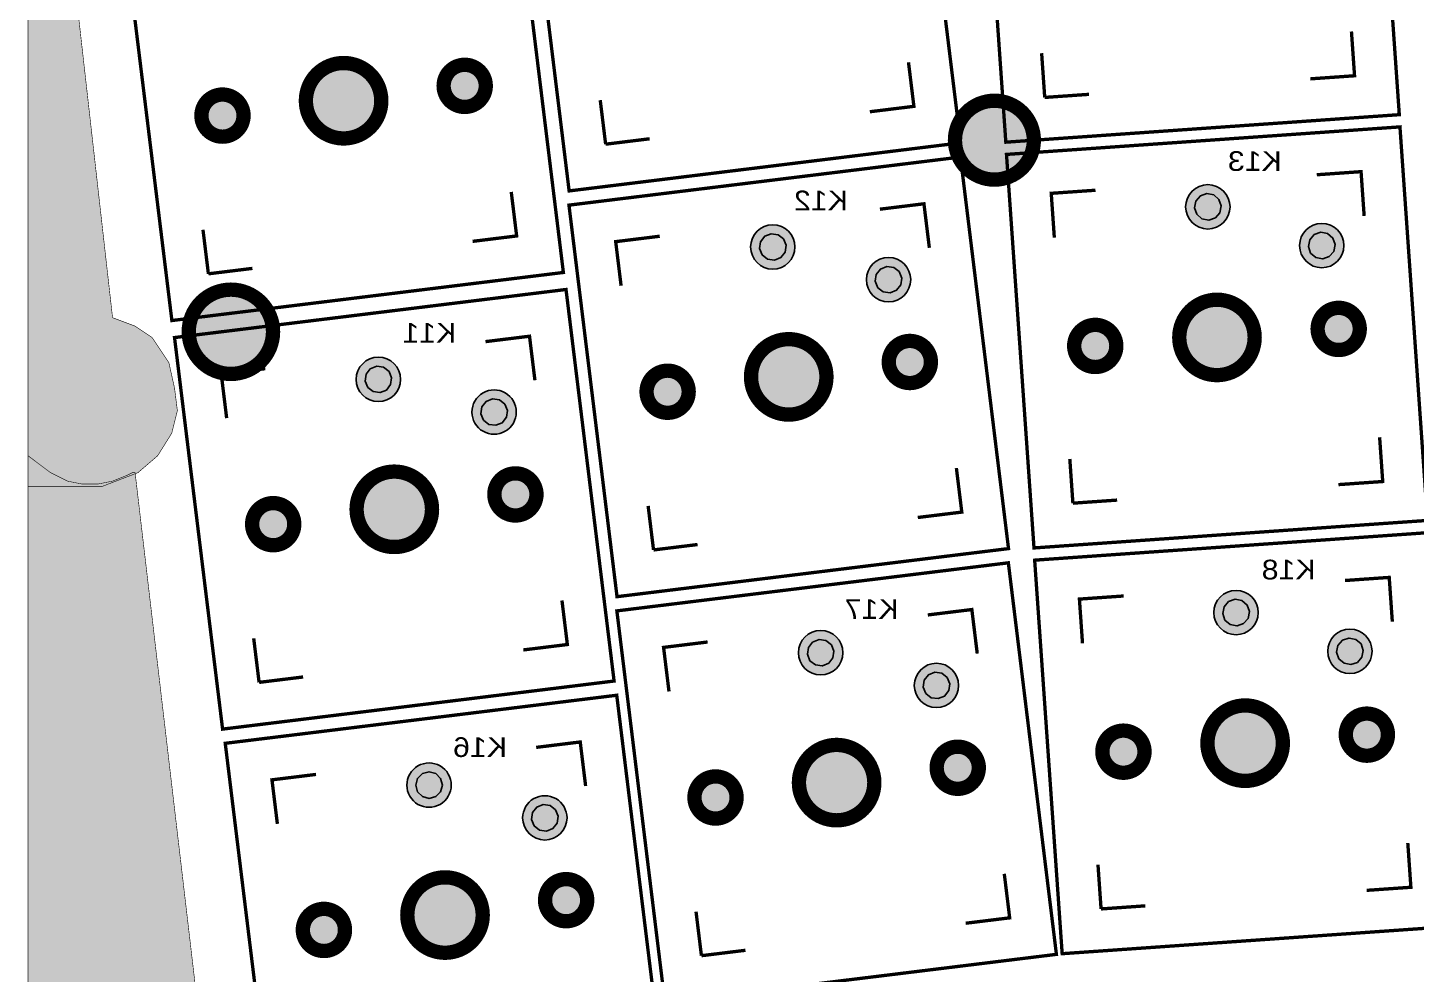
# Model space of a CAD drawing. Header units: millimetres. Extents: x 0 to 109, y -116 to 0.
# Drawn here: x -0.1 to 62.4, y -76.8 to -34.2 of the extents above; entities that cross this region are included whole.
import ezdxf
from ezdxf.enums import TextEntityAlignment as Align

# ---------------------------------------------------------------- set-up
doc = ezdxf.new("R2010")
doc.units = ezdxf.units.MM
doc.header["$MEASUREMENT"] = 0
for name, color, linetype, true_color in [('Bottom-Silkscreen-Layer', 7, 'Continuous', 0x66cc33), ('Hole-Layer', 7, 'Continuous', 0x222222), ('Multi-Layer', 7, 'Continuous', 0xc0c0c0), ('Top-Silkscreen-Layer', 7, 'Continuous', 0xffcc00)]:
    doc.layers.add(name, color=color, linetype=linetype, true_color=true_color)
doc.styles.get("Standard").update_dxf_attribs({"font": 'arial.ttf'})

msp = doc.modelspace()

# ---------------------------------------------------------------- hatches: boundary and pattern name
at = {"layer": 'Hole-Layer'}
for points in [[(53.094865577432685, -42.846209319790695), (52.79001481804752, -42.78695233494054), (52.555634808482054, -42.58320890101604), (52.45452748302138, -42.28957190660042), (52.51378446787154, -41.984721147215254), (52.71752790179603, -41.75034113764979), (53.01116489621165, -41.64923381218912), (53.016232531722245, -41.64887944859377), (53.32108329110741, -41.70813643344393), (53.555463300672876, -41.91187986736843), (53.65657062613355, -42.20551686178404), (53.59731364128339, -42.510367621169216), (53.3935702073589, -42.74474763073467), (53.09993321294328, -42.84585495619535)], [(33.51464282930957, -44.650939977974666), (33.207108586328964, -44.607718858766596), (32.96238667897819, -44.41652115006212), (32.84605014470206, -44.128578123503274), (32.88927126391013, -43.82104388052267), (33.08046897261461, -43.57632197317189), (33.36841199917345, -43.45998543889577), (33.37345414370809, -43.45936634139307), (33.68098838668869, -43.50258746060114), (33.92571029403947, -43.69378516930562), (34.04204682831559, -43.98172819586446), (33.99882570910753, -44.28926243884507), (33.80762800040304, -44.53398434619585), (33.51968497384421, -44.65032088047197)], [(58.229162020868635, -44.592134089372834), (57.92431126148346, -44.53287710452267), (57.689931251918004, -44.329133670598175), (57.58882392645732, -44.03549667618256), (57.64808091130749, -43.730645916797386), (57.85182434523198, -43.49626590723193), (58.145461339647596, -43.39515858177125), (58.15052897515819, -43.394804218175906), (58.455379734543364, -43.454061203026065), (58.68975974410882, -43.65780463695056), (58.7908670695695, -43.95144163136618), (58.73161008471934, -44.25629239075135), (58.52786665079485, -44.49067240031681), (58.23422965637923, -44.591779725777485)], [(38.73327754025439, -46.125763704337), (38.42574329727379, -46.08254258512893), (38.18102138992301, -45.89134487642445), (38.06468485564689, -45.6034018498656), (38.10790597485495, -45.295867606885004), (38.29910368355944, -45.05114569953422), (38.58704671011827, -44.934809165258095), (38.59208885465291, -44.9341900677554), (38.899623097633516, -44.977411186963465), (39.14434500498429, -45.16860889566795), (39.26068153926042, -45.456551922226794), (39.21746042005235, -45.764086165207395), (39.02626271134787, -46.008808072558175), (38.738319684789026, -46.1251446068343)], [(15.73460726923845, -50.61995191599854), (15.427073026257851, -50.57673079679048), (15.182351118907066, -50.385533088086), (15.066014584630944, -50.09759006152715), (15.109235703839008, -49.790055818546556), (15.300433412543486, -49.54533391119577), (15.58837643910233, -49.42899737691965), (15.593418583636959, -49.42837827941695), (15.900952826617559, -49.47159939862502), (16.14567473396834, -49.66279710732949), (16.262011268244464, -49.950740133888345), (16.2187901490364, -50.25827437686894), (16.027592440331926, -50.502996284219726), (15.73964941377308, -50.61933281849585)], [(20.95324198018328, -52.09477564236087), (20.645707737202677, -52.05155452315281), (20.40098582985189, -51.86035681444833), (20.28464929557577, -51.57241378788949), (20.327870414783828, -51.26487954490889), (20.519068123488307, -51.02015763755809), (20.807011150047153, -50.90382110328197), (20.81205329458178, -50.90320200577928), (21.11958753756238, -50.94642312498734), (21.364309444913165, -51.13762083369182), (21.48064597918929, -51.42556386025066), (21.437424859981228, -51.733098103231264), (21.246227151276752, -51.97782001058205), (20.958284124717903, -52.09415654485818)], [(54.364868117437766, -61.13424589586385), (54.0600173580526, -61.07498891101369), (53.825637348487135, -60.8712454770892), (53.72453002302646, -60.577608482673575), (53.78378700787662, -60.27275772328841), (53.98753044180111, -60.038377713722944), (54.28116743621673, -59.93727038826227), (54.286235071727326, -59.93691602466692), (54.591085831112494, -59.996173009517086), (54.82546584067796, -60.19991644344158), (54.92657316613863, -60.493553437857194), (54.86731618128847, -60.79840419724237), (54.66357274736398, -61.032784206807825), (54.36993575294836, -61.13389153226851)], [(35.673647147318206, -62.93897655404782), (35.366112904337605, -62.89575543483976), (35.121390996986825, -62.70455772613527), (35.0050544627107, -62.41661469957643), (35.048275581918766, -62.109080456595834), (35.23947329062325, -61.86435854924505), (35.52741631718209, -61.748022014968925), (35.53245846171672, -61.747402917466225), (35.83999270469733, -61.790624036674295), (36.0847146120481, -61.981821745378774), (36.20105114632423, -62.26976477193762), (36.15783002711616, -62.577299014918225), (35.96663231841168, -62.822020922269004), (35.67868929185284, -62.93835745654513)], [(59.499164560873716, -62.88017066544599), (59.19431380148854, -62.82091368059582), (58.959933791923085, -62.61717024667133), (58.8588264664624, -62.323533252255714), (58.91808345131257, -62.01868249287054), (59.12182688523706, -61.78430248330508), (59.41546387965268, -61.6831951578444), (59.42053151516327, -61.68284079424906), (59.725382274548444, -61.74209777909922), (59.9597622841139, -61.94584121302371), (60.06086960957458, -62.23947820743933), (60.00161262472442, -62.5443289668245), (59.79786919079993, -62.778708976389964), (59.50423219638431, -62.87981630185064)], [(40.89228185826303, -64.41380028041014), (40.584747615282424, -64.37057916120209), (40.340025707931645, -64.1793814524976), (40.22368917365552, -63.89143842593876), (40.26691029286359, -63.58390418295816), (40.45810800156807, -63.33918227560737), (40.74605102812691, -63.22284574133125), (40.75109317266155, -63.222226643828556), (41.05862741564215, -63.265447763036626), (41.30334932299293, -63.456645471741105), (41.41968585726905, -63.74458849829995), (41.37646473806098, -64.05212274128056), (41.1852670293565, -64.29684464863134), (40.89732400279767, -64.41318118290745)], [(17.947421995321967, -68.91211571906918), (17.64744739537277, -68.83173776726294), (17.427850747229805, -68.61214111911995), (17.34747279542357, -68.31216651917076), (17.427850747229805, -68.01219191922156), (17.64744739537277, -67.7925952710786), (17.947421995321967, -67.71221731927236), (17.952502005481993, -67.71221731927236), (18.25247660543119, -67.7925952710786), (18.472073253574155, -68.01219191922156), (18.55245120538039, -68.31216651917076), (18.472073253574155, -68.61214111911995), (18.25247660543119, -68.83173776726294), (17.952502005481993, -68.91211571906918)], [(23.239263396435426, -70.38293273015664), (22.931729153454825, -70.33971161094857), (22.68700724610404, -70.1485139022441), (22.570670711827916, -69.86057087568526), (22.61389183103598, -69.55303663270466), (22.80508953974045, -69.30831472535387), (23.0930325662993, -69.19197819107774), (23.09804950011125, -69.19136218906256), (23.40558374309185, -69.23458330827063), (23.650305650442636, -69.4257810169751), (23.766642184718762, -69.71372404353394), (23.7234210655107, -70.02125828651454), (23.532223356806227, -70.26598019386533), (23.244280330247378, -70.38231672814146)]]:
    msp.add_hatch(color=256, dxfattribs=at).paths.add_polyline_path(points)
at = {"layer": 'Multi-Layer'}
for points in [[(0.12700025400050802, -15.748031496062994), (-0.12700025400050802, -15.748031496062994), (-0.12700025400050802, -48.38709677419355), (-0.12700025400050802, -54.86410972821946), (3.1750063500127004, -54.86410972821946), (4.826009652019304, -54.22910845821692), (5.7150114300228605, -53.467106934213874), (6.350012700025401, -52.45110490220981), (6.604013208026417, -51.435102870205746), (6.477012954025909, -50.419100838201686), (6.223012446024893, -49.27609855219711), (5.461010922021845, -48.13309626619254), (4.699009398018797, -47.625095250190505), (3.6830073660147327, -47.244094488188985)], [(12.39700279400559, -37.46507493014987, 1), (15.79705359410719, -37.46507493014987, 1)], [(12.39700279400559, -37.46507493014987, 1), (15.79705359410719, -37.46507493014987, 1)], [(18.606196181773228, -36.79477806398399, 1), (20.506119981620827, -36.79477806398399, 1)], [(18.606196181773228, -36.79477806398399, 1), (20.506119981620827, -36.79477806398399, 1)], [(7.687936406491952, -38.135371796315745, 1), (9.58786020633955, -38.135371796315745, 1)], [(7.687936406491952, -38.135371796315745, 1), (9.58786020633955, -38.135371796315745, 1)], [(41.65608331216663, -39.243078486156975, 1), (45.21209042418086, -39.243078486156975, 1)], [(52.05554905457746, -42.24754438419223, 1), (54.05554905457746, -42.24754438419223, 1)], [(52.05554905457746, -42.24754438419223, 1), (54.05554905457746, -42.24754438419223, 1)], [(52.05554905457746, -42.24754438419223, 1), (54.05554905457746, -42.24754438419223, 1)], [(32.44404848650883, -44.05515315968387, 1), (34.44404848650883, -44.05515315968387, 1)], [(32.44404848650883, -44.05515315968387, 1), (34.44404848650883, -44.05515315968387, 1)], [(32.44404848650883, -44.05515315968387, 1), (34.44404848650883, -44.05515315968387, 1)], [(57.18984549801341, -43.99346915377437, 1), (59.18984549801341, -43.99346915377437, 1)], [(57.18984549801341, -43.99346915377437, 1), (59.18984549801341, -43.99346915377437, 1)], [(57.18984549801341, -43.99346915377437, 1), (59.18984549801341, -43.99346915377437, 1)], [(37.66268319745365, -45.5299768860462, 1), (39.66268319745365, -45.5299768860462, 1)], [(37.66268319745365, -45.5299768860462, 1), (39.66268319745365, -45.5299768860462, 1)], [(37.66268319745365, -45.5299768860462, 1), (39.66268319745365, -45.5299768860462, 1)], [(7.117018034036068, -47.879095758191525, 1), (10.917018034036069, -47.879095758191525, 1)], [(51.767081534163076, -48.13309626619254, 1), (55.16713233426467, -48.13309626619254, 1)], [(51.767081534163076, -48.13309626619254, 1), (55.16713233426467, -48.13309626619254, 1)], [(58.003874001606874, -47.74942680150997, 1), (59.90379780145447, -47.74942680150997, 1)], [(58.003874001606874, -47.74942680150997, 1), (59.90379780145447, -47.74942680150997, 1)], [(47.030416066973274, -48.51676573087511, 1), (48.93033986682087, -48.51676573087511, 1)], [(47.030416066973274, -48.51676573087511, 1), (48.93033986682087, -48.51676573087511, 1)], [(32.46304292608586, -49.91109982219965, 1), (35.86309372618746, -49.91109982219965, 1)], [(32.46304292608586, -49.91109982219965, 1), (35.86309372618746, -49.91109982219965, 1)], [(38.67223631385349, -49.240802956033775, 1), (40.57216011370109, -49.240802956033775, 1)], [(38.67223631385349, -49.240802956033775, 1), (40.57216011370109, -49.240802956033775, 1)], [(14.664012926437705, -50.024165097707744, 1), (16.664012926437707, -50.024165097707744, 1)], [(14.664012926437705, -50.024165097707744, 1), (16.664012926437707, -50.024165097707744, 1)], [(14.664012926437705, -50.024165097707744, 1), (16.664012926437707, -50.024165097707744, 1)], [(27.753976538572218, -50.58139668836553, 1), (29.653900338419817, -50.58139668836553, 1)], [(27.753976538572218, -50.58139668836553, 1), (29.653900338419817, -50.58139668836553, 1)], [(19.88264763738253, -51.498988824070075, 1), (21.88264763738253, -51.498988824070075, 1)], [(19.88264763738253, -51.498988824070075, 1), (21.88264763738253, -51.498988824070075, 1)], [(19.88264763738253, -51.498988824070075, 1), (21.88264763738253, -51.498988824070075, 1)], [(9.652019304038609, -91.31318262636526), (10.414020828041657, -93.3451866903734), (11.176022352044706, -94.48818897637797), (12.065024130048261, -95.37719075438152), (13.208026416052833, -96.13919227838457), (25.01905003810008, -96.13919227838457), (25.01905003810008, -116.07823215646432), (-0.12700025400050802, -116.07823215646432), (-0.12700025400050802, -53.467106934213874), (0.38100076200152405, -53.8481076962154), (0.8890017780035562, -54.22910845821692), (1.6510033020066042, -54.61010922021845), (2.286004572009144, -54.737109474218954), (3.0480060960121924, -54.737109474218954), (3.6830073660147327, -54.61010922021845), (4.3180086360172725, -54.356108712217434), (4.572009144018288, -54.22910845821692), (4.699009398018797, -54.22910845821692), (7.620015240030481, -79.1211582423165)], [(14.683007366014733, -55.88011176022353, 1), (18.083058166116334, -55.88011176022353, 1)], [(14.683007366014733, -55.88011176022353, 1), (18.083058166116334, -55.88011176022353, 1)], [(20.892200753782372, -55.20981489405765, 1), (22.79212455362997, -55.20981489405765, 1)], [(20.892200753782372, -55.20981489405765, 1), (22.79212455362997, -55.20981489405765, 1)], [(9.973940978501096, -56.550408626389405, 1), (11.873864778348695, -56.550408626389405, 1)], [(9.973940978501096, -56.550408626389405, 1), (11.873864778348695, -56.550408626389405, 1)], [(53.32555159458254, -60.535580960265385, 1), (55.32555159458254, -60.535580960265385, 1)], [(53.32555159458254, -60.535580960265385, 1), (55.32555159458254, -60.535580960265385, 1)], [(53.32555159458254, -60.535580960265385, 1), (55.32555159458254, -60.535580960265385, 1)], [(58.45984803801849, -62.281505729847524, 1), (60.45984803801849, -62.281505729847524, 1)], [(58.45984803801849, -62.281505729847524, 1), (60.45984803801849, -62.281505729847524, 1)], [(58.45984803801849, -62.281505729847524, 1), (60.45984803801849, -62.281505729847524, 1)], [(34.60305280451747, -62.34318973575702, 1), (36.60305280451747, -62.34318973575702, 1)], [(34.60305280451747, -62.34318973575702, 1), (36.60305280451747, -62.34318973575702, 1)], [(34.60305280451747, -62.34318973575702, 1), (36.60305280451747, -62.34318973575702, 1)], [(39.82168751546229, -63.81801346211935, 1), (41.82168751546229, -63.81801346211935, 1)], [(39.82168751546229, -63.81801346211935, 1), (41.82168751546229, -63.81801346211935, 1)], [(39.82168751546229, -63.81801346211935, 1), (41.82168751546229, -63.81801346211935, 1)], [(53.037084074168156, -66.42113284226569, 1), (56.43713487426975, -66.42113284226569, 1)], [(53.037084074168156, -66.42113284226569, 1), (56.43713487426975, -66.42113284226569, 1)], [(59.273876541611955, -66.03746337758312, 1), (61.173800341459554, -66.03746337758312, 1)], [(59.273876541611955, -66.03746337758312, 1), (61.173800341459554, -66.03746337758312, 1)], [(48.300418606978354, -66.80480230694826, 1), (50.20034240682595, -66.80480230694826, 1)], [(48.300418606978354, -66.80480230694826, 1), (50.20034240682595, -66.80480230694826, 1)], [(34.622047244094496, -68.1991363982728, 1), (38.02209804419609, -68.1991363982728, 1)], [(34.622047244094496, -68.1991363982728, 1), (38.02209804419609, -68.1991363982728, 1)], [(40.83124063186213, -67.52883953210693, 1), (42.73116443170973, -67.52883953210693, 1)], [(40.83124063186213, -67.52883953210693, 1), (42.73116443170973, -67.52883953210693, 1)], [(16.949962000401978, -68.31216651917076, 1), (18.949962000401978, -68.31216651917076, 1)], [(16.949962000401978, -68.31216651917076, 1), (18.949962000401978, -68.31216651917076, 1)], [(16.949962000401978, -68.31216651917076, 1), (18.949962000401978, -68.31216651917076, 1)], [(29.912980856580855, -68.86943326443868, 1), (31.812904656428454, -68.86943326443868, 1)], [(29.912980856580855, -68.86943326443868, 1), (31.812904656428454, -68.86943326443868, 1)], [(22.16865644827334, -69.7871474596096, 1), (24.16865644827334, -69.7871474596096, 1)], [(22.16865644827334, -69.7871474596096, 1), (24.16865644827334, -69.7871474596096, 1)], [(22.16865644827334, -69.7871474596096, 1), (24.16865644827334, -69.7871474596096, 1)], [(16.969011938023876, -74.16814833629668, 1), (20.36906273812548, -74.16814833629668, 1)], [(16.969011938023876, -74.16814833629668, 1), (20.36906273812548, -74.16814833629668, 1)], [(23.178308185540022, -73.49783884054176, 1), (25.07823198538762, -73.49783884054176, 1)], [(23.178308185540022, -73.49783884054176, 1), (25.07823198538762, -73.49783884054176, 1)], [(12.259842690761733, -74.83845783205162, 1), (14.159766490609332, -74.83845783205162, 1)], [(12.259842690761733, -74.83845783205162, 1), (14.159766490609332, -74.83845783205162, 1)]]:
    msp.add_hatch(color=256, dxfattribs=at).paths.add_polyline_path(points)

# ---------------------------------------------------------------- linework, layer by layer
at = {"layer": 'Hole-Layer'}
for points in [[(53.094865577432685, -42.846209319790695), (52.79001481804752, -42.78695233494054), (52.555634808482054, -42.58320890101604), (52.45452748302138, -42.28957190660042), (52.51378446787154, -41.984721147215254), (52.71752790179603, -41.75034113764979), (53.01116489621165, -41.64923381218912), (53.016232531722245, -41.64887944859377), (53.32108329110741, -41.70813643344393), (53.555463300672876, -41.91187986736843), (53.65657062613355, -42.20551686178404), (53.59731364128339, -42.510367621169216), (53.3935702073589, -42.74474763073467), (53.09993321294328, -42.84585495619535)], [(33.51464282930957, -44.650939977974666), (33.207108586328964, -44.607718858766596), (32.96238667897819, -44.41652115006212), (32.84605014470206, -44.128578123503274), (32.88927126391013, -43.82104388052267), (33.08046897261461, -43.57632197317189), (33.36841199917345, -43.45998543889577), (33.37345414370809, -43.45936634139307), (33.68098838668869, -43.50258746060114), (33.92571029403947, -43.69378516930562), (34.04204682831559, -43.98172819586446), (33.99882570910753, -44.28926243884507), (33.80762800040304, -44.53398434619585), (33.51968497384421, -44.65032088047197)], [(58.229162020868635, -44.592134089372834), (57.92431126148346, -44.53287710452267), (57.689931251918004, -44.329133670598175), (57.58882392645732, -44.03549667618256), (57.64808091130749, -43.730645916797386), (57.85182434523198, -43.49626590723193), (58.145461339647596, -43.39515858177125), (58.15052897515819, -43.394804218175906), (58.455379734543364, -43.454061203026065), (58.68975974410882, -43.65780463695056), (58.7908670695695, -43.95144163136618), (58.73161008471934, -44.25629239075135), (58.52786665079485, -44.49067240031681), (58.23422965637923, -44.591779725777485)], [(38.73327754025439, -46.125763704337), (38.42574329727379, -46.08254258512893), (38.18102138992301, -45.89134487642445), (38.06468485564689, -45.6034018498656), (38.10790597485495, -45.295867606885004), (38.29910368355944, -45.05114569953422), (38.58704671011827, -44.934809165258095), (38.59208885465291, -44.9341900677554), (38.899623097633516, -44.977411186963465), (39.14434500498429, -45.16860889566795), (39.26068153926042, -45.456551922226794), (39.21746042005235, -45.764086165207395), (39.02626271134787, -46.008808072558175), (38.738319684789026, -46.1251446068343)], [(15.73460726923845, -50.61995191599854), (15.427073026257851, -50.57673079679048), (15.182351118907066, -50.385533088086), (15.066014584630944, -50.09759006152715), (15.109235703839008, -49.790055818546556), (15.300433412543486, -49.54533391119577), (15.58837643910233, -49.42899737691965), (15.593418583636959, -49.42837827941695), (15.900952826617559, -49.47159939862502), (16.14567473396834, -49.66279710732949), (16.262011268244464, -49.950740133888345), (16.2187901490364, -50.25827437686894), (16.027592440331926, -50.502996284219726), (15.73964941377308, -50.61933281849585)], [(20.95324198018328, -52.09477564236087), (20.645707737202677, -52.05155452315281), (20.40098582985189, -51.86035681444833), (20.28464929557577, -51.57241378788949), (20.327870414783828, -51.26487954490889), (20.519068123488307, -51.02015763755809), (20.807011150047153, -50.90382110328197), (20.81205329458178, -50.90320200577928), (21.11958753756238, -50.94642312498734), (21.364309444913165, -51.13762083369182), (21.48064597918929, -51.42556386025066), (21.437424859981228, -51.733098103231264), (21.246227151276752, -51.97782001058205), (20.958284124717903, -52.09415654485818)], [(54.364868117437766, -61.13424589586385), (54.0600173580526, -61.07498891101369), (53.825637348487135, -60.8712454770892), (53.72453002302646, -60.577608482673575), (53.78378700787662, -60.27275772328841), (53.98753044180111, -60.038377713722944), (54.28116743621673, -59.93727038826227), (54.286235071727326, -59.93691602466692), (54.591085831112494, -59.996173009517086), (54.82546584067796, -60.19991644344158), (54.92657316613863, -60.493553437857194), (54.86731618128847, -60.79840419724237), (54.66357274736398, -61.032784206807825), (54.36993575294836, -61.13389153226851)], [(35.673647147318206, -62.93897655404782), (35.366112904337605, -62.89575543483976), (35.121390996986825, -62.70455772613527), (35.0050544627107, -62.41661469957643), (35.048275581918766, -62.109080456595834), (35.23947329062325, -61.86435854924505), (35.52741631718209, -61.748022014968925), (35.53245846171672, -61.747402917466225), (35.83999270469733, -61.790624036674295), (36.0847146120481, -61.981821745378774), (36.20105114632423, -62.26976477193762), (36.15783002711616, -62.577299014918225), (35.96663231841168, -62.822020922269004), (35.67868929185284, -62.93835745654513)], [(59.499164560873716, -62.88017066544599), (59.19431380148854, -62.82091368059582), (58.959933791923085, -62.61717024667133), (58.8588264664624, -62.323533252255714), (58.91808345131257, -62.01868249287054), (59.12182688523706, -61.78430248330508), (59.41546387965268, -61.6831951578444), (59.42053151516327, -61.68284079424906), (59.725382274548444, -61.74209777909922), (59.9597622841139, -61.94584121302371), (60.06086960957458, -62.23947820743933), (60.00161262472442, -62.5443289668245), (59.79786919079993, -62.778708976389964), (59.50423219638431, -62.87981630185064)], [(40.89228185826303, -64.41380028041014), (40.584747615282424, -64.37057916120209), (40.340025707931645, -64.1793814524976), (40.22368917365552, -63.89143842593876), (40.26691029286359, -63.58390418295816), (40.45810800156807, -63.33918227560737), (40.74605102812691, -63.22284574133125), (40.75109317266155, -63.222226643828556), (41.05862741564215, -63.265447763036626), (41.30334932299293, -63.456645471741105), (41.41968585726905, -63.74458849829995), (41.37646473806098, -64.05212274128056), (41.1852670293565, -64.29684464863134), (40.89732400279767, -64.41318118290745)], [(17.947421995321967, -68.91211571906918), (17.64744739537277, -68.83173776726294), (17.427850747229805, -68.61214111911995), (17.34747279542357, -68.31216651917076), (17.427850747229805, -68.01219191922156), (17.64744739537277, -67.7925952710786), (17.947421995321967, -67.71221731927236), (17.952502005481993, -67.71221731927236), (18.25247660543119, -67.7925952710786), (18.472073253574155, -68.01219191922156), (18.55245120538039, -68.31216651917076), (18.472073253574155, -68.61214111911995), (18.25247660543119, -68.83173776726294), (17.952502005481993, -68.91211571906918)], [(23.239263396435426, -70.38293273015664), (22.931729153454825, -70.33971161094857), (22.68700724610404, -70.1485139022441), (22.570670711827916, -69.86057087568526), (22.61389183103598, -69.55303663270466), (22.80508953974045, -69.30831472535387), (23.0930325662993, -69.19197819107774), (23.09804950011125, -69.19136218906256), (23.40558374309185, -69.23458330827063), (23.650305650442636, -69.4257810169751), (23.766642184718762, -69.71372404353394), (23.7234210655107, -70.02125828651454), (23.532223356806227, -70.26598019386533), (23.244280330247378, -70.38231672814146)]]:
    msp.add_lwpolyline(points, close=True, dxfattribs=at)
at = {"layer": 'Multi-Layer', "const_width": 0.025400050800101603}
for points in [[(0.12700025400050802, -15.748031496062994), (-0.12700025400050802, -15.748031496062994), (-0.12700025400050802, -48.38709677419355), (-0.12700025400050802, -54.86410972821946), (3.1750063500127004, -54.86410972821946), (4.826009652019304, -54.22910845821692), (5.7150114300228605, -53.467106934213874), (6.350012700025401, -52.45110490220981), (6.604013208026417, -51.435102870205746), (6.477012954025909, -50.419100838201686), (6.223012446024893, -49.27609855219711), (5.461010922021845, -48.13309626619254), (4.699009398018797, -47.625095250190505), (3.6830073660147327, -47.244094488188985)], [(9.652019304038609, -91.31318262636526), (10.414020828041657, -93.3451866903734), (11.176022352044706, -94.48818897637797), (12.065024130048261, -95.37719075438152), (13.208026416052833, -96.13919227838457), (25.01905003810008, -96.13919227838457), (25.01905003810008, -116.07823215646432), (-0.12700025400050802, -116.07823215646432), (-0.12700025400050802, -53.467106934213874), (0.38100076200152405, -53.8481076962154), (0.8890017780035562, -54.22910845821692), (1.6510033020066042, -54.61010922021845), (2.286004572009144, -54.737109474218954), (3.0480060960121924, -54.737109474218954), (3.6830073660147327, -54.61010922021845), (4.3180086360172725, -54.356108712217434), (4.572009144018288, -54.22910845821692), (4.699009398018797, -54.22910845821692), (7.620015240030481, -79.1211582423165)]]:
    msp.add_lwpolyline(points, close=True, dxfattribs=at)
at = {"layer": 'Multi-Layer', "const_width": 0.645162580647742}
for points in [[(12.39700279400559, -37.46507492652641, 1), (15.79705359410719, -37.46507493561817), (15.79705359410719, -37.465074933773316, 1), (12.39700279400559, -37.46507492468156)], [(12.39700279400559, -37.46507492652641, 1), (15.79705359410719, -37.46507493561817), (15.79705359410719, -37.465074933773316, 1), (12.39700279400559, -37.46507492468156)], [(18.606196181773228, -36.79477806311281, 1), (20.506119981620827, -36.794778064129126), (20.506119981620827, -36.79477806485517, 1), (18.606196181773228, -36.79477806383885)], [(18.606196181773228, -36.79477806311281, 1), (20.506119981620827, -36.794778064129126), (20.506119981620827, -36.79477806485517, 1), (18.606196181773228, -36.79477806383885)], [(27.75397653857222, -50.58139668749435, 1), (29.653900338419817, -50.581396688510665), (29.653900338419817, -50.58139668923671, 1), (27.75397653857222, -50.58139668822039)], [(27.75397653857222, -50.58139668749435, 1), (29.653900338419817, -50.581396688510665), (29.653900338419817, -50.58139668923671, 1), (27.75397653857222, -50.58139668822039)], [(14.683007366014735, -55.88011175660007, 1), (18.083058166116334, -55.88011176569183), (18.083058166116334, -55.88011176384698, 1), (14.683007366014735, -55.88011175475523)], [(14.683007366014735, -55.88011175660007, 1), (18.083058166116334, -55.88011176569183), (18.083058166116334, -55.88011176384698, 1), (14.683007366014735, -55.88011175475523)], [(20.892200753782372, -55.20981489318647, 1), (22.79212455362997, -55.20981489420279), (22.79212455362997, -55.20981489492883, 1), (20.892200753782372, -55.20981489391251)], [(20.892200753782372, -55.20981489318647, 1), (22.79212455362997, -55.20981489420279), (22.79212455362997, -55.20981489492883, 1), (20.892200753782372, -55.20981489391251)], [(29.912980856580855, -68.8694332635675, 1), (31.812904656428454, -68.86943326458382), (31.812904656428454, -68.86943326530985, 1), (29.912980856580855, -68.86943326429355)], [(29.912980856580855, -68.8694332635675, 1), (31.812904656428454, -68.86943326458382), (31.812904656428454, -68.86943326530985, 1), (29.912980856580855, -68.86943326429355)], [(16.96901193802388, -74.16814833267323, 1), (20.36906273812548, -74.16814834176498), (20.36906273812548, -74.16814833992014, 1), (16.96901193802388, -74.16814833082839)], [(16.96901193802388, -74.16814833267323, 1), (20.36906273812548, -74.16814834176498), (20.36906273812548, -74.16814833992014, 1), (16.96901193802388, -74.16814833082839)], [(23.178308185540022, -73.49783883967059, 1), (25.07823198538762, -73.4978388406869), (25.07823198538762, -73.49783884141294, 1), (23.178308185540022, -73.49783884039664)], [(23.178308185540022, -73.49783883967059, 1), (25.07823198538762, -73.4978388406869), (25.07823198538762, -73.49783884141294, 1), (23.178308185540022, -73.49783884039664)]]:
    msp.add_lwpolyline(points, format="xyb", dxfattribs=at)
for points in [[(7.687936406491953, -38.135371796315745, 1), (9.587860206339553, -38.135371796315745, 1)], [(7.687936406491953, -38.135371796315745, 1), (9.587860206339553, -38.135371796315745, 1)], [(41.65608331216663, -39.243078486156975, 1), (45.21209042418086, -39.243078486156975, 1)], [(7.117018034036069, -47.879095758191525, 1), (10.917018034036069, -47.879095758191525, 1)], [(51.76708153416307, -48.13309626619254, 1), (55.16713233426468, -48.13309626619254, 1)], [(51.76708153416307, -48.13309626619254, 1), (55.16713233426468, -48.13309626619254, 1)], [(58.003874001606874, -47.74942680150997, 1), (59.90379780145447, -47.74942680150997, 1)], [(58.003874001606874, -47.74942680150997, 1), (59.90379780145447, -47.74942680150997, 1)], [(47.030416066973274, -48.51676573087511, 1), (48.93033986682088, -48.51676573087511, 1)], [(47.030416066973274, -48.51676573087511, 1), (48.93033986682088, -48.51676573087511, 1)], [(32.463042926085855, -49.91109982219965, 1), (35.86309372618746, -49.91109982219965, 1)], [(32.463042926085855, -49.91109982219965, 1), (35.86309372618746, -49.91109982219965, 1)], [(38.67223631385349, -49.240802956033775, 1), (40.572160113701095, -49.240802956033775, 1)], [(38.67223631385349, -49.240802956033775, 1), (40.572160113701095, -49.240802956033775, 1)], [(9.973940978501096, -56.550408626389405, 1), (11.873864778348697, -56.550408626389405, 1)], [(9.973940978501096, -56.550408626389405, 1), (11.873864778348697, -56.550408626389405, 1)], [(53.03708407416815, -66.42113284226569, 1), (56.43713487426976, -66.42113284226569, 1)], [(53.03708407416815, -66.42113284226569, 1), (56.43713487426976, -66.42113284226569, 1)], [(59.273876541611955, -66.03746337758312, 1), (61.173800341459554, -66.03746337758312, 1)], [(59.273876541611955, -66.03746337758312, 1), (61.173800341459554, -66.03746337758312, 1)], [(48.300418606978354, -66.80480230694826, 1), (50.20034240682596, -66.80480230694826, 1)], [(48.300418606978354, -66.80480230694826, 1), (50.20034240682596, -66.80480230694826, 1)], [(34.62204724409449, -68.1991363982728, 1), (38.0220980441961, -68.1991363982728, 1)], [(34.62204724409449, -68.1991363982728, 1), (38.0220980441961, -68.1991363982728, 1)], [(40.83124063186212, -67.52883953210693, 1), (42.73116443170973, -67.52883953210693, 1)], [(40.83124063186212, -67.52883953210693, 1), (42.73116443170973, -67.52883953210693, 1)], [(12.259842690761733, -74.83845783205162, 1), (14.159766490609334, -74.83845783205162, 1)], [(12.259842690761733, -74.83845783205162, 1), (14.159766490609334, -74.83845783205162, 1)]]:
    msp.add_lwpolyline(points, format="xyb", close=True, dxfattribs=at)
at = {"layer": 'Multi-Layer'}
for points in [[(52.05554905457746, -42.24754438419223, 1), (54.05554905457747, -42.24754438419223, 1)], [(52.05554905457746, -42.24754438419223, 1), (54.05554905457747, -42.24754438419223, 1)], [(52.05554905457746, -42.24754438419223, 1), (54.05554905457747, -42.24754438419223, 1)], [(32.44404848650883, -44.05515315968387, 1), (34.444048486508834, -44.05515315968387, 1)], [(32.44404848650883, -44.05515315968387, 1), (34.444048486508834, -44.05515315968387, 1)], [(32.44404848650883, -44.05515315968387, 1), (34.444048486508834, -44.05515315968387, 1)], [(57.18984549801341, -43.99346915377437, 1), (59.18984549801342, -43.99346915377437, 1)], [(57.18984549801341, -43.99346915377437, 1), (59.18984549801342, -43.99346915377437, 1)], [(57.18984549801341, -43.99346915377437, 1), (59.18984549801342, -43.99346915377437, 1)], [(37.662683197453646, -45.5299768860462, 1), (39.66268319745365, -45.5299768860462, 1)], [(37.662683197453646, -45.5299768860462, 1), (39.66268319745365, -45.5299768860462, 1)], [(37.662683197453646, -45.5299768860462, 1), (39.66268319745365, -45.5299768860462, 1)], [(14.664012926437707, -50.024165097707744, 1), (16.664012926437707, -50.024165097707744, 1)], [(14.664012926437707, -50.024165097707744, 1), (16.664012926437707, -50.024165097707744, 1)], [(14.664012926437707, -50.024165097707744, 1), (16.664012926437707, -50.024165097707744, 1)], [(53.32555159458254, -60.535580960265385, 1), (55.32555159458255, -60.535580960265385, 1)], [(53.32555159458254, -60.535580960265385, 1), (55.32555159458255, -60.535580960265385, 1)], [(53.32555159458254, -60.535580960265385, 1), (55.32555159458255, -60.535580960265385, 1)], [(58.45984803801849, -62.281505729847524, 1), (60.4598480380185, -62.281505729847524, 1)], [(58.45984803801849, -62.281505729847524, 1), (60.4598480380185, -62.281505729847524, 1)], [(58.45984803801849, -62.281505729847524, 1), (60.4598480380185, -62.281505729847524, 1)], [(34.60305280451746, -62.34318973575702, 1), (36.60305280451747, -62.34318973575702, 1)], [(34.60305280451746, -62.34318973575702, 1), (36.60305280451747, -62.34318973575702, 1)], [(34.60305280451746, -62.34318973575702, 1), (36.60305280451747, -62.34318973575702, 1)], [(39.82168751546229, -63.81801346211935, 1), (41.82168751546229, -63.81801346211935, 1)], [(39.82168751546229, -63.81801346211935, 1), (41.82168751546229, -63.81801346211935, 1)], [(39.82168751546229, -63.81801346211935, 1), (41.82168751546229, -63.81801346211935, 1)]]:
    msp.add_lwpolyline(points, format="xyb", close=True, dxfattribs=at)
for points in [[(19.88264763738253, -51.498988822995166, 1), (21.88264763738253, -51.49898882464085), (21.88264763738253, -51.498988825144984, 1), (19.88264763738253, -51.4989888234993)], [(19.88264763738253, -51.498988822995166, 1), (21.88264763738253, -51.49898882464085), (21.88264763738253, -51.498988825144984, 1), (19.88264763738253, -51.4989888234993)], [(19.88264763738253, -51.498988822995166, 1), (21.88264763738253, -51.49898882464085), (21.88264763738253, -51.498988825144984, 1), (19.88264763738253, -51.4989888234993)], [(16.94996200040198, -68.31216651809585, 1), (18.949962000401978, -68.31216651974154), (18.949962000401978, -68.31216652024568, 1), (16.94996200040198, -68.3121665186)], [(16.94996200040198, -68.31216651809585, 1), (18.949962000401978, -68.31216651974154), (18.949962000401978, -68.31216652024568, 1), (16.94996200040198, -68.3121665186)], [(16.94996200040198, -68.31216651809585, 1), (18.949962000401978, -68.31216651974154), (18.949962000401978, -68.31216652024568, 1), (16.94996200040198, -68.3121665186)], [(22.16865644827334, -69.78714745853469, 1), (24.16865644827334, -69.78714746018038), (24.16865644827334, -69.78714746068451, 1), (22.16865644827334, -69.78714745903882)], [(22.16865644827334, -69.78714745853469, 1), (24.16865644827334, -69.78714746018038), (24.16865644827334, -69.78714746068451, 1), (22.16865644827334, -69.78714745903882)], [(22.16865644827334, -69.78714745853469, 1), (24.16865644827334, -69.78714746018038), (24.16865644827334, -69.78714746068451, 1), (22.16865644827334, -69.78714745903882)]]:
    msp.add_lwpolyline(points, format="xyb", dxfattribs=at)
at = {"layer": 'Top-Silkscreen-Layer', "const_width": 0.15011430022860048}
for points in [[(42.70860595881681, -21.596833838443114), (60.44533024588507, -20.3565612547274), (61.68560282960078, -38.09328554179565), (43.948878542532526, -39.33355812551137)], [(42.70860595881681, -21.596833838443114), (60.44533024588507, -20.3565612547274), (61.68560282960078, -38.09328554179565), (43.948878542532526, -39.33355812551137)], [(22.096890442817777, -23.882730940242293), (39.74439631401223, -21.715889680816254), (41.911237573438264, -39.3633955520107), (24.263731702243817, -41.53023681143674)], [(22.096890442817777, -23.882730940242293), (39.74439631401223, -21.715889680816254), (41.911237573438264, -39.3633955520107), (24.263731702243817, -41.53023681143674)], [(4.189854628746145, -29.724742624265662), (21.837360499940594, -27.557901364839623), (24.004201759366634, -45.20540723603407), (6.356695888172186, -47.372248495460106)], [(4.189854628746145, -29.724742624265662), (21.837360499940594, -27.557901364839623), (24.004201759366634, -45.20540723603407), (6.356695888172186, -47.372248495460106)], [(43.97860849882189, -39.88487041451627), (61.71533278589015, -38.644597830800556), (62.95560536960586, -56.38132211786881), (45.21888108253761, -57.62159470158452)], [(43.97860849882189, -39.88487041451627), (61.71533278589015, -38.644597830800556), (62.95560536960586, -56.38132211786881), (45.21888108253761, -57.62159470158452)], [(24.255894760826415, -42.17076751631544), (41.90340063202086, -40.00392625688941), (44.0702418914469, -57.651432128083854), (26.422736020252454, -59.81827338750989)], [(24.255894760826415, -42.17076751631544), (41.90340063202086, -40.00392625688941), (44.0702418914469, -57.651432128083854), (26.422736020252454, -59.81827338750989)], [(6.4758592007552895, -48.13977945433932), (24.12336507194974, -45.97293819491328), (26.290206331375778, -63.62044406610774), (8.64270046018133, -65.78728532553377)], [(6.4758592007552895, -48.13977945433932), (24.12336507194974, -45.97293819491328), (26.290206331375778, -63.62044406610774), (8.64270046018133, -65.78728532553377)], [(45.24861103882697, -58.172906990589425), (62.98533532589523, -56.93263440687371), (64.22560790961094, -74.66935869394196), (46.48888362254269, -75.90963127765768)], [(45.24861103882697, -58.172906990589425), (62.98533532589523, -56.93263440687371), (64.22560790961094, -74.66935869394196), (46.48888362254269, -75.90963127765768)], [(26.41489907883505, -60.4588040923886), (44.0624049500295, -58.29196283296256), (46.22924620945554, -75.93946870415701), (28.58174033826109, -78.10630996358306)], [(26.41489907883505, -60.4588040923886), (44.0624049500295, -58.29196283296256), (46.22924620945554, -75.93946870415701), (28.58174033826109, -78.10630996358306)], [(8.761874427645933, -66.4278131867095), (26.409372487661877, -64.26098542586794), (28.576200248503426, -81.90848348588388), (10.928702188487481, -84.07531124672543)], [(8.761874427645933, -66.4278131867095), (26.409372487661877, -64.26098542586794), (28.576200248503426, -81.90848348588388), (10.928702188487481, -84.07531124672543)]]:
    msp.add_lwpolyline(points, close=True, dxfattribs=at)
for points in [[(57.67321996171679, -36.47922567321753), (59.66834806223644, -36.33971272572928), (59.52883511474819, -34.34458462520963)], [(57.67321996171679, -36.47922567321753), (59.66834806223644, -36.33971272572928), (59.52883511474819, -34.34458462520963)], [(59.66834806223644, -36.33971272572928), (59.52883511474819, -34.34458462520963)], [(59.66834806223644, -36.33971272572928), (59.52883511474819, -34.34458462520963)], [(37.81988017017066, -37.961539590590014), (39.80497247345331, -37.71780090377972), (39.56123378664301, -35.73270860049708)], [(37.81988017017066, -37.961539590590014), (39.80497247345331, -37.71780090377972), (39.56123378664301, -35.73270860049708)], [(39.80497247345331, -37.71780090377972), (39.56123378664301, -35.73270860049708)], [(39.80497247345331, -37.71780090377972), (39.56123378664301, -35.73270860049708)], [(45.56293841111065, -35.32117525762738), (45.7024513585989, -37.31630335814703)], [(45.56293841111065, -35.32117525762738), (45.7024513585989, -37.31630335814703)], [(57.67321996171679, -36.47922567321753), (59.66834806223644, -36.33971272572928)], [(57.67321996171679, -36.47922567321753), (59.66834806223644, -36.33971272572928)], [(25.665587663664503, -37.438879408169136), (25.9093263504748, -39.423971711451784)], [(25.665587663664503, -37.438879408169136), (25.9093263504748, -39.423971711451784)], [(45.7024513585989, -37.31630335814703), (47.69757945911855, -37.176790410658775)], [(45.7024513585989, -37.31630335814703), (47.69757945911855, -37.176790410658775)], [(37.81988017017066, -37.961539590590014), (39.80497247345331, -37.71780090377972)], [(37.81988017017066, -37.961539590590014), (39.80497247345331, -37.71780090377972)], [(25.9093263504748, -39.423971711451784), (27.894418653757445, -39.18023302464149)], [(25.9093263504748, -39.423971711451784), (27.894418653757445, -39.18023302464149)], [(57.966631869304116, -40.80136554565314), (59.96175996982377, -40.66185259816489), (60.101272917312016, -42.65698069868454)], [(57.966631869304116, -40.80136554565314), (59.96175996982377, -40.66185259816489), (60.101272917312016, -42.65698069868454)], [(57.966631869304116, -40.80136554565314), (59.96175996982377, -40.66185259816489)], [(57.966631869304116, -40.80136554565314), (59.96175996982377, -40.66185259816489)], [(59.96175996982377, -40.66185259816489), (60.101272917312016, -42.65698069868454)], [(59.96175996982377, -40.66185259816489), (60.101272917312016, -42.65698069868454)], [(19.912844356099033, -43.80355127461338), (21.897936659381678, -43.55981258780309), (21.65419797257138, -41.57472028452044)], [(19.912844356099033, -43.80355127461338), (21.897936659381678, -43.55981258780309), (21.65419797257138, -41.57472028452044)], [(21.897936659381678, -43.55981258780309), (21.65419797257138, -41.57472028452044)], [(21.897936659381678, -43.55981258780309), (21.65419797257138, -41.57472028452044)], [(47.99099136670588, -41.498930283094396), (45.995863266186234, -41.638443230582645), (46.13537621367448, -43.633571331102296)], [(47.99099136670588, -41.498930283094396), (45.995863266186234, -41.638443230582645), (46.13537621367448, -43.633571331102296)], [(38.27271368050723, -42.35393004368466), (40.25780598378988, -42.11019135687436), (40.501544670600175, -44.09528366015701)], [(38.27271368050723, -42.35393004368466), (40.25780598378988, -42.11019135687436), (40.501544670600175, -44.09528366015701)], [(38.27271368050723, -42.35393004368466), (40.25780598378988, -42.11019135687436)], [(38.27271368050723, -42.35393004368466), (40.25780598378988, -42.11019135687436)], [(40.25780598378988, -42.11019135687436), (40.501544670600175, -44.09528366015701)], [(40.25780598378988, -42.11019135687436), (40.501544670600175, -44.09528366015701)], [(7.758551849592873, -43.280891092192505), (8.002290536403168, -45.26598339547515)], [(7.758551849592873, -43.280891092192505), (8.002290536403168, -45.26598339547515)], [(19.912844356099033, -43.80355127461338), (21.897936659381678, -43.55981258780309)], [(19.912844356099033, -43.80355127461338), (21.897936659381678, -43.55981258780309)], [(28.347252164094012, -43.57262347773613), (26.362159860811367, -43.816362164546426), (26.605898547621667, -45.801454467829075)], [(28.347252164094012, -43.57262347773613), (26.362159860811367, -43.816362164546426), (26.605898547621667, -45.801454467829075)], [(8.002290536403168, -45.26598339547515), (9.987382839685813, -45.02224470866486)], [(8.002290536403168, -45.26598339547515), (9.987382839685813, -45.02224470866486)], [(20.49267812043611, -48.32294198170854), (22.477770423718756, -48.07920329489824), (22.72150911052905, -50.064295598180884)], [(20.49267812043611, -48.32294198170854), (22.477770423718756, -48.07920329489824), (22.72150911052905, -50.064295598180884)], [(20.49267812043611, -48.32294198170854), (22.477770423718756, -48.07920329489824)], [(20.49267812043611, -48.32294198170854), (22.477770423718756, -48.07920329489824)], [(22.477770423718756, -48.07920329489824), (22.72150911052905, -50.064295598180884)], [(22.477770423718756, -48.07920329489824), (22.72150911052905, -50.064295598180884)], [(10.56721660402289, -49.541635415760005), (8.582124300740247, -49.78537410257031), (8.825862987550543, -51.77046640585295)], [(10.56721660402289, -49.541635415760005), (8.582124300740247, -49.78537410257031), (8.825862987550543, -51.77046640585295)], [(58.94322250172187, -54.76726224929068), (60.93835060224152, -54.62774930180243), (60.79883765475327, -52.63262120128278)], [(58.94322250172187, -54.76726224929068), (60.93835060224152, -54.62774930180243), (60.79883765475327, -52.63262120128278)], [(60.93835060224152, -54.62774930180243), (60.79883765475327, -52.63262120128278)], [(60.93835060224152, -54.62774930180243), (60.79883765475327, -52.63262120128278)], [(46.83294095111573, -53.609211833700535), (46.97245389860398, -55.604339934220185)], [(46.83294095111573, -53.609211833700535), (46.97245389860398, -55.604339934220185)], [(39.9788844881793, -56.24957616666317), (41.963976791461945, -56.00583747985287), (41.72023810465165, -54.02074517657023)], [(39.9788844881793, -56.24957616666317), (41.963976791461945, -56.00583747985287), (41.72023810465165, -54.02074517657023)], [(41.963976791461945, -56.00583747985287), (41.72023810465165, -54.02074517657023)], [(41.963976791461945, -56.00583747985287), (41.72023810465165, -54.02074517657023)], [(58.94322250172187, -54.76726224929068), (60.93835060224152, -54.62774930180243)], [(58.94322250172187, -54.76726224929068), (60.93835060224152, -54.62774930180243)], [(27.82459198167314, -55.7269159842423), (28.068330668483433, -57.71200828752494)], [(27.82459198167314, -55.7269159842423), (28.068330668483433, -57.71200828752494)], [(46.97245389860398, -55.604339934220185), (48.96758199912363, -55.464826986731936)], [(46.97245389860398, -55.604339934220185), (48.96758199912363, -55.464826986731936)], [(39.9788844881793, -56.24957616666317), (41.963976791461945, -56.00583747985287)], [(39.9788844881793, -56.24957616666317), (41.963976791461945, -56.00583747985287)], [(28.068330668483433, -57.71200828752494), (30.05342297176608, -57.46826960071464)], [(28.068330668483433, -57.71200828752494), (30.05342297176608, -57.46826960071464)], [(59.2366344093092, -59.0894021217263), (61.23176250982885, -58.949889174238045), (61.3712754573171, -60.945017274757696)], [(59.2366344093092, -59.0894021217263), (61.23176250982885, -58.949889174238045), (61.3712754573171, -60.945017274757696)], [(59.2366344093092, -59.0894021217263), (61.23176250982885, -58.949889174238045)], [(59.2366344093092, -59.0894021217263), (61.23176250982885, -58.949889174238045)], [(61.23176250982885, -58.949889174238045), (61.3712754573171, -60.945017274757696)], [(61.23176250982885, -58.949889174238045), (61.3712754573171, -60.945017274757696)], [(22.198848928108177, -62.21858810468704), (24.183941231390822, -61.97484941787675), (23.940202544580526, -59.989757114594106)], [(22.198848928108177, -62.21858810468704), (24.183941231390822, -61.97484941787675), (23.940202544580526, -59.989757114594106)], [(24.183941231390822, -61.97484941787675), (23.940202544580526, -59.989757114594106)], [(24.183941231390822, -61.97484941787675), (23.940202544580526, -59.989757114594106)], [(49.26099390671096, -59.78696685916755), (47.265865806191314, -59.9264798066558), (47.405378753679564, -61.92160790717545)], [(49.26099390671096, -59.78696685916755), (47.265865806191314, -59.9264798066558), (47.405378753679564, -61.92160790717545)], [(40.43171799851587, -60.64196661975782), (42.41681030179851, -60.39822793294752), (42.66054898860881, -62.38332023623016)], [(40.43171799851587, -60.64196661975782), (42.41681030179851, -60.39822793294752), (42.66054898860881, -62.38332023623016)], [(40.43171799851587, -60.64196661975782), (42.41681030179851, -60.39822793294752)], [(40.43171799851587, -60.64196661975782), (42.41681030179851, -60.39822793294752)], [(42.41681030179851, -60.39822793294752), (42.66054898860881, -62.38332023623016)], [(42.41681030179851, -60.39822793294752), (42.66054898860881, -62.38332023623016)], [(10.04455642160202, -61.69592792226617), (10.288295108412312, -63.681020225548814)], [(10.04455642160202, -61.69592792226617), (10.288295108412312, -63.681020225548814)], [(22.198848928108177, -62.21858810468704), (24.183941231390822, -61.97484941787675)], [(22.198848928108177, -62.21858810468704), (24.183941231390822, -61.97484941787675)], [(30.50625648210265, -61.86066005380928), (28.521164178820005, -62.10439874061958), (28.7649028656303, -64.08949104390223)], [(30.50625648210265, -61.86066005380928), (28.521164178820005, -62.10439874061958), (28.7649028656303, -64.08949104390223)], [(10.288295108412312, -63.681020225548814), (12.273387411694957, -63.43728153873852)], [(10.288295108412312, -63.681020225548814), (12.273387411694957, -63.43728153873852)], [(22.778689415412202, -66.61097287005302), (24.763779639927282, -66.36723392666725), (25.007518331205805, -68.35232418213722)], [(22.778689415412202, -66.61097287005302), (24.763779639927282, -66.36723392666725), (25.007518331205805, -68.35232418213722)], [(22.778689415412202, -66.61097287005302), (24.763779639927282, -66.36723392666725)], [(22.778689415412202, -66.61097287005302), (24.763779639927282, -66.36723392666725)], [(24.763779639927282, -66.36723392666725), (25.007518331205805, -68.35232418213722)], [(24.763779639927282, -66.36723392666725), (25.007518331205805, -68.35232418213722)], [(12.853213183915207, -67.82966734316557), (10.868122928445253, -68.07340603444408), (11.111861871830998, -70.05849625895915)], [(12.853213183915207, -67.82966734316557), (10.868122928445253, -68.07340603444408), (11.111861871830998, -70.05849625895915)], [(60.21322504172695, -73.05529882536385), (62.2083531422466, -72.91578587787558), (62.06884019475835, -70.92065777735594)], [(60.21322504172695, -73.05529882536385), (62.2083531422466, -72.91578587787558), (62.06884019475835, -70.92065777735594)], [(62.2083531422466, -72.91578587787558), (62.06884019475835, -70.92065777735594)], [(62.2083531422466, -72.91578587787558), (62.06884019475835, -70.92065777735594)], [(48.10294349112081, -71.89724840977368), (48.24245643860906, -73.89237651029335)], [(48.10294349112081, -71.89724840977368), (48.24245643860906, -73.89237651029335)], [(42.13788880618794, -74.53761274273631), (44.12298110947058, -74.29387405592603), (43.87924242266028, -72.30878175264338)], [(42.13788880618794, -74.53761274273631), (44.12298110947058, -74.29387405592603), (43.87924242266028, -72.30878175264338)], [(44.12298110947058, -74.29387405592603), (43.87924242266028, -72.30878175264338)], [(44.12298110947058, -74.29387405592603), (43.87924242266028, -72.30878175264338)], [(60.21322504172695, -73.05529882536385), (62.2083531422466, -72.91578587787558)], [(60.21322504172695, -73.05529882536385), (62.2083531422466, -72.91578587787558)], [(48.24245643860906, -73.89237651029335), (50.23758453912871, -73.75286356280509)], [(48.24245643860906, -73.89237651029335), (50.23758453912871, -73.75286356280509)], [(29.98359629968178, -74.01495256031544), (30.22733498649207, -76.00004486359809)], [(29.98359629968178, -74.01495256031544), (30.22733498649207, -76.00004486359809)], [(42.13788880618794, -74.53761274273631), (44.12298110947058, -74.29387405592603)], [(42.13788880618794, -74.53761274273631), (44.12298110947058, -74.29387405592603)], [(30.22733498649207, -76.00004486359809), (32.212427289774716, -75.7563061767878)], [(30.22733498649207, -76.00004486359809), (32.212427289774716, -75.7563061767878)]]:
    msp.add_lwpolyline(points, dxfattribs=at)

# ---------------------------------------------------------------- texts
at = {"layer": 'Bottom-Silkscreen-Layer', "text_generation_flag": 2, "width": 1.1}
for s, p in [('K13', (56.38811277622556, -40.89408178816358)), ('K12', (36.83007366014733, -42.672085344170696)), ('K11', (19.17703835407671, -48.64109728219457)), ('K18', (57.912115824231655, -59.30911861823724)), ('K17', (39.11607823215647, -61.08712217424436)), ('K16', (21.463042926085855, -67.31013462026925))]:
    msp.add_text(s, height=0.8890017780035562, dxfattribs=at).set_placement(p, align=Align.BOTTOM_LEFT)

doc.saveas('drawing.dxf')
